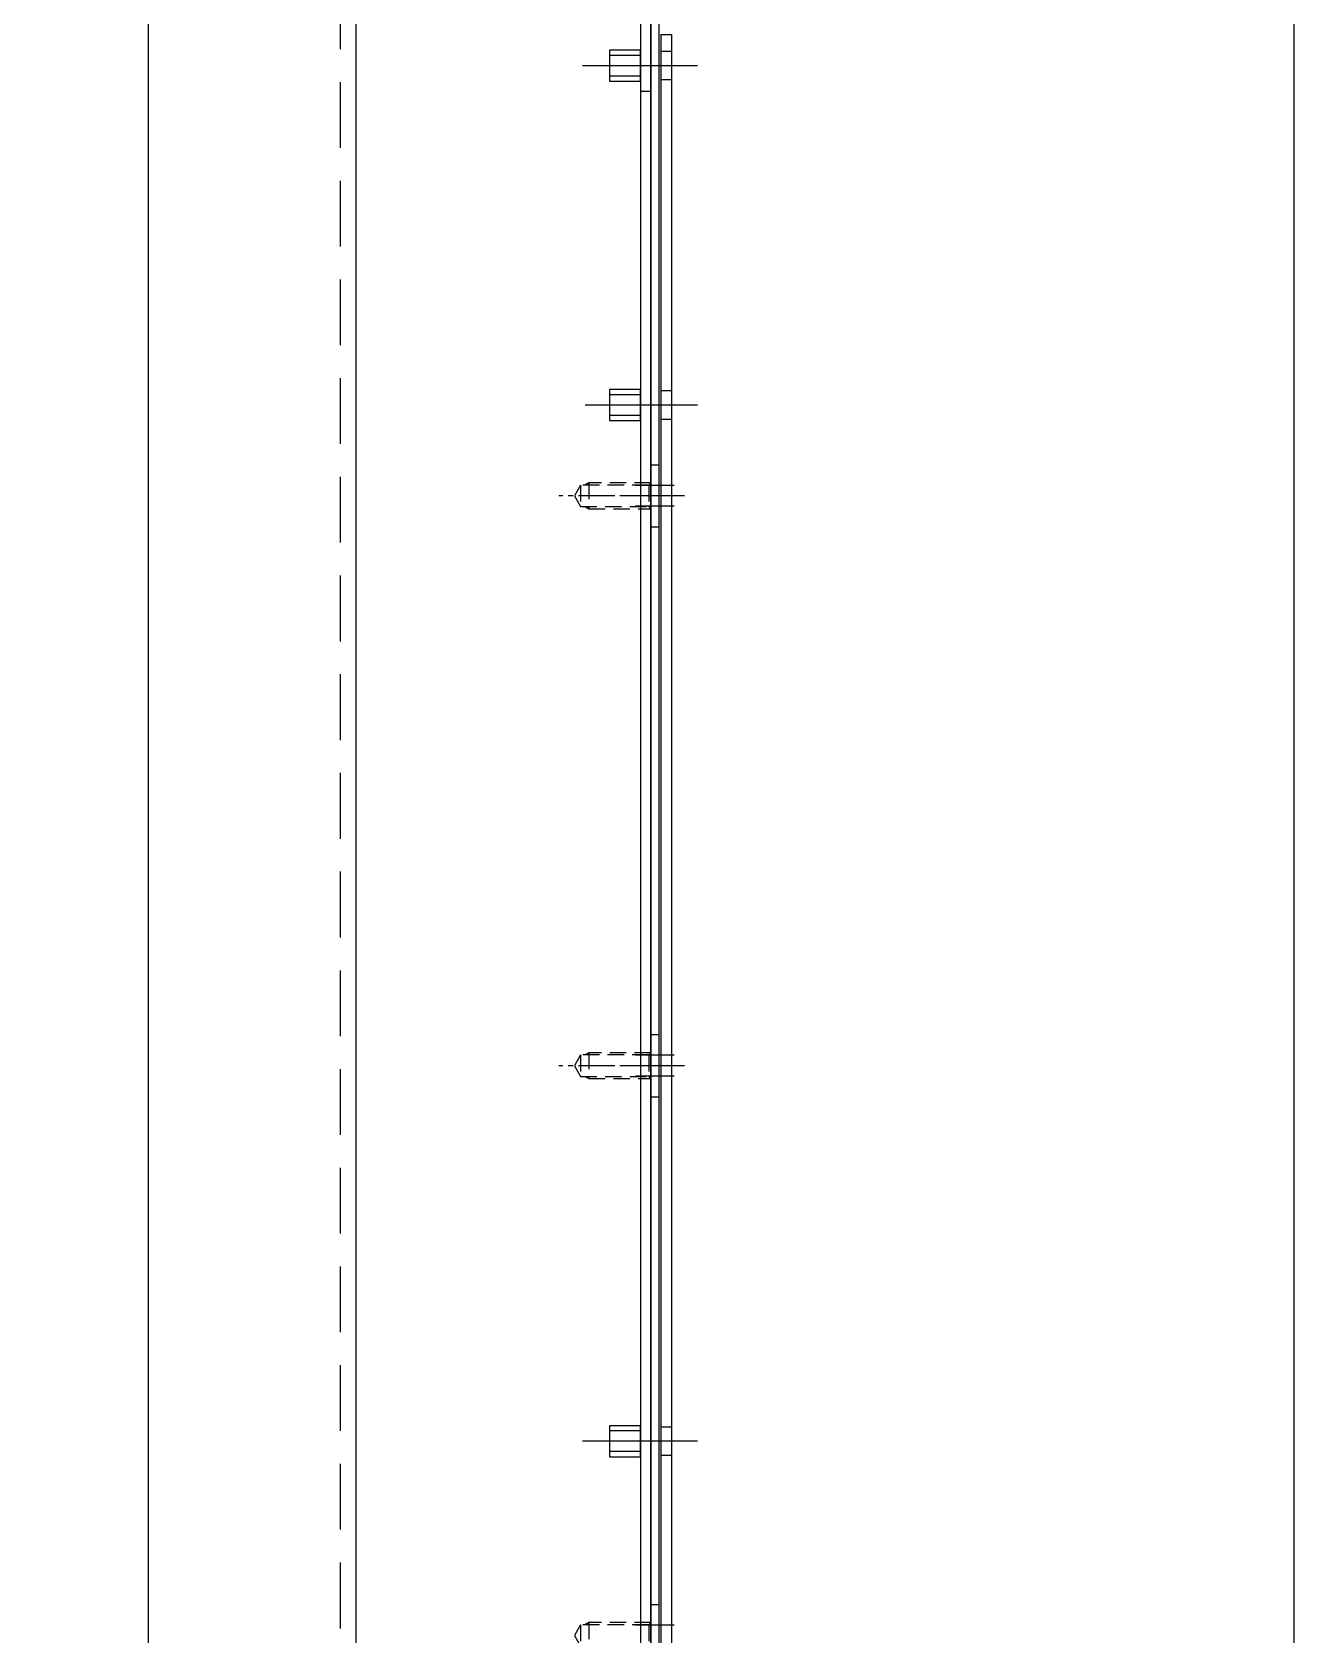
# Model space of a CAD drawing. Header units: millimetres. Extents: x 282 to 14566, y -4134 to 5341.
# Drawn here: x 9483.2 to 9726.9, y 1000.8 to 1310.1 of the extents above; entities that cross this region are included whole.
import ezdxf

# ---------------------------------------------------------------- set-up
doc = ezdxf.new("R2010")
doc.units = ezdxf.units.MM
for name, pattern in [('CENTER', [50.8, 31.75, -6.35, 6.35, -6.35]), ('CENTER1', [10, 7, -1, 1, -1]), ('HIDDEN', [9.525, 6.35, -3.175]), ('HIDDEN2', [4.7625, 3.175, -1.5875]), ('HIDDENX2', [19.05, 12.7, -6.35])]:
    doc.linetypes.add(name, pattern=pattern)

# ---------------------------------------------------------------- blocks, each defined once
blk = doc.blocks.new('A$C45832701')
at = {"color": 2, "linetype": 'HIDDENX2'}
blk.add_line((-17, 632), (-17, 38), dxfattribs=at)
at = {"color": 4}
blk.add_lwpolyline([(20, 0), (20, 670), (-20, 670), (-20, 0)], close=True, dxfattribs=at)
blk = doc.blocks.new('A$C1D2B0D02')
at = {"color": 2, "linetype": 'HIDDEN2'}
for p, q in [((246.4, 512.07), (246.4, 507.93)), ((248, 512.5), (248, 507.5)), ((248, 402.5), (248, 397.5)), ((246.4, 402.07), (246.4, 397.93)), ((246.4, 292.07), (246.4, 287.93)), ((248, 292.5), (248, 287.5))]:
    blk.add_line(p, q, dxfattribs=at)
at = {"color": 1, "linetype": 'CENTER1'}
for p, q in [((263, 510), (242.21, 510)), ((263, 400), (242.21, 400))]:
    blk.add_line(p, q, dxfattribs=at)
at = {"color": 150}
blk.add_lwpolyline([(-258, 685), (258, 685), (260, 683), (260, -15), (-260, -15), (-260, 683)], close=True, dxfattribs=at)
at = {"color": 2, "linetype": 'HIDDEN2'}
for points in [[(259.57, 512.07), (246.4, 512.07), (245.21, 510), (246.4, 507.93), (259.57, 507.93)], [(260, 512.5), (248, 512.5), (247.25, 512.07)], [(260, 512.5), (259.57, 512.07), (259.57, 507.93), (260, 507.5)], [(247.25, 507.93), (248, 507.5), (260, 507.5)], [(260, 402.5), (248, 402.5), (247.25, 402.07)], [(260, 402.5), (259.57, 402.07), (259.57, 397.93), (260, 397.5)], [(259.57, 402.07), (246.4, 402.07), (245.21, 400), (246.4, 397.93), (259.57, 397.93)], [(247.25, 397.93), (248, 397.5), (260, 397.5)], [(259.57, 292.07), (246.4, 292.07), (245.21, 290), (246.4, 287.93), (259.57, 287.93)], [(260, 292.5), (248, 292.5), (247.25, 292.07)], [(260, 292.5), (259.57, 292.07), (259.57, 287.93), (260, 287.5)]]:
    blk.add_lwpolyline(points, dxfattribs=at)
blk = doc.blocks.new('A$C578054EA')
at = {"color": 1, "linetype": 'CENTER'}
for p, q in [((7, 0), (-5, 0)), ((7, -65.5), (-5, -65.5)), ((7, -265.5), (-5, -265.5))]:
    blk.add_line(p, q, dxfattribs=at)
at = {"color": 2, "linetype": 'HIDDEN'}
for p, q in [((2, 2.75), (0, 2.75)), ((2, -2.75), (0, -2.75)), ((2, -62.75), (0, -62.75)), ((2, -68.25), (0, -68.25)), ((2, -262.75), (0, -262.75)), ((2, -268.25), (0, -268.25))]:
    blk.add_line(p, q, dxfattribs=at)
at = {"color": 3}
blk.add_lwpolyline([(0, -537), (0, 6), (2, 6), (2, -537)], close=True, dxfattribs=at)
blk = doc.blocks.new('A$C1A2F0240')
at = {"color": 1, "linetype": 'CENTER'}
for p, q in [((-2.74, 548), (13.2, 548)), ((-3.24, 482.5), (12.7, 482.5)), ((-2.74, 282.5), (13.2, 282.5))]:
    blk.add_line(p, q, dxfattribs=at)
for p, q in [((2, 550), (8, 550)), ((2, 548), (8, 548)), ((2, 546), (8, 546)), ((2, 484.5), (8, 484.5)), ((2, 482.5), (8, 482.5)), ((2, 480.5), (8, 480.5)), ((2, 284.5), (8, 284.5)), ((2, 282.5), (8, 282.5)), ((2, 280.5), (8, 280.5))]:
    blk.add_line(p, q)
at = {"color": 2, "linetype": 'HIDDEN'}
blk.add_line((0, 543), (2, 543), dxfattribs=at)
at = {"color": 3}
blk.add_lwpolyline([(0, 565), (2, 565), (2, 0), (0, 0)], close=True, dxfattribs=at)
for points in [[(2, 551), (8, 551), (8, 545), (2, 545)], [(2, 485.5), (8, 485.5), (8, 479.5), (2, 479.5)], [(2, 285.5), (8, 285.5), (8, 279.5), (2, 279.5)]]:
    blk.add_lwpolyline(points, close=True)
blk = doc.blocks.new('A$C63215B74')
at = {"color": 3}
for p, q in [((-549.5, 672), (-549.5, 1.5)), ((-548, 670.5), (-548, 0))]:
    blk.add_line(p, q, dxfattribs=at)
at = {"color": 2, "linetype": 'HIDDEN'}
for p, q in [((-548, 501), (-549.5, 501)), ((-548, 489), (-549.5, 489)), ((-548, 391), (-549.5, 391)), ((-548, 379), (-549.5, 379)), ((-548, 281), (-549.5, 281))]:
    blk.add_line(p, q, dxfattribs=at)
at = {"color": 1, "linetype": 'CENTER'}
for p, q in [((-552.5, 497), (-545, 497)), ((-554.5, 495), (-543, 495)), ((-552.5, 493), (-545, 493)), ((-552.5, 387), (-545, 387)), ((-554.5, 385), (-543, 385)), ((-552.5, 383), (-545, 383)), ((-552.5, 277), (-545, 277))]:
    blk.add_line(p, q, dxfattribs=at)
blk.add_blockref('A$C1A2F0240', (-548, 30))

msp = doc.modelspace()

# ---------------------------------------------------------------- linework, layer by layer
at = {"color": 1}
msp.add_lwpolyline([(5110.126, 2582.022), (9726.902, 2582.022), (9726.902, 472.022), (5110.126, 472.022)], close=True, dxfattribs=at)

# ---------------------------------------------------------------- block references
at = {"xscale": -1}
for name, p in [('A$C45832701', (9525.748, 725.631)), ('A$C63215B74', (9054.748, 725.631))]:
    msp.add_blockref(name, p, dxfattribs=at)
for name, p in [('A$C1D2B0D02', (9342.748, 710.631)), ('A$C578054EA', (9604.748, 1303.631))]:
    msp.add_blockref(name, p)

doc.saveas('drawing.dxf')
